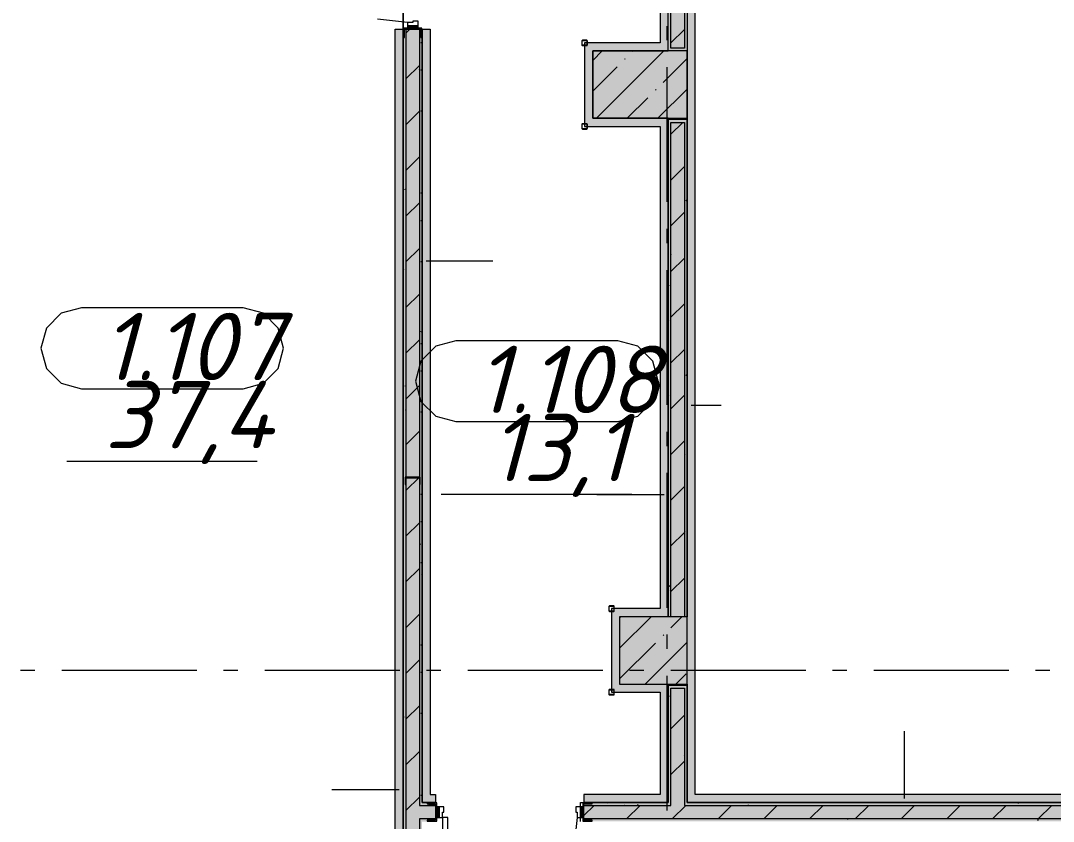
# Model space of a CAD drawing. Header units: millimetres. Extents: x -537608 to 253996, y -217170 to 186033.
# Drawn here: x -281470 to -273809, y -155919 to -149975 of the extents above; entities that cross this region are included whole.
import ezdxf

# ---------------------------------------------------------------- set-up
doc = ezdxf.new("R2010")
doc.units = ezdxf.units.MM
doc.layers.add('PDF _Геометрия', color=7, linetype='Continuous')
doc.layers.add('PDF _Текст', color=7, linetype='Continuous')
doc.layers.add('PDF _Сплошная заливка', color=7, linetype='Continuous', true_color=0xffffff)
doc.styles.add('PDF ISOCPEUR Italic', font='isocpeui.ttf')

msp = doc.modelspace()

# ---------------------------------------------------------------- hatches: boundary and pattern name
at = {"layer": 'PDF _Сплошная заливка', "transparency": 33554559}
h = msp.add_hatch(color=256, dxfattribs=at)
h.paths.add_polyline_path([(-276646.1684, -150199.9809), (-276646.1684, -148669.1483), (-276666.1694, -148669.1483), (-276666.1694, -150199.9809)], flags=0)
h.paths.add_polyline_path([(-276666.1694, -148569.1478), (-276646.1684, -148569.1478), (-276646.1684, -148199.1496), (-276666.1694, -148199.1496), (-276666.1694, -148275.1597)], flags=0)
h.paths.add_polyline_path([(-276646.1684, -148099.1492), (-276646.1684, -146709.6322), (-276526.1692, -146709.6322), (-276526.1692, -146689.6313), (-276666.1694, -146689.6313), (-276666.1694, -148099.1492)], flags=0)
h.paths.add_polyline_path([(-276666.1694, -145989.6325), (-276526.1692, -145989.6325), (-276526.1692, -145969.6315), (-276646.1684, -145969.6315), (-276646.1684, -143509.9776), (-276666.1694, -143509.9776), (-276666.1694, -145422.1975)], flags=0)
h = msp.add_hatch(color=256, dxfattribs=at)
h.paths.add_polyline_path([(-276646.1684, -150199.9809), (-276526.1692, -150199.9809), (-276526.1692, -146709.6322), (-276546.1701, -146709.6322), (-276546.1701, -150179.9799), (-276646.1684, -150179.9799)], flags=0)
h.paths.add_polyline_path([(-276546.1701, -145969.6315), (-276526.1692, -145969.6315), (-276526.1692, -143857.5269), (-276546.1701, -143857.5269), (-276546.1701, -145422.1975)], flags=0)
h.paths.add_polyline_path([(-276546.1701, -143757.5286), (-276526.1692, -143757.5286), (-276526.1692, -143509.9776), (-276646.1684, -143509.9776), (-276646.1684, -143529.9785), (-276546.1701, -143529.9785)], flags=0)
h = msp.add_hatch(color=256, dxfattribs=at)
h.paths.add_polyline_path([(-276579.9974, -150179.9799), (-276546.1701, -150179.9799), (-276546.1701, -146709.6322), (-276646.1684, -146709.6322), (-276646.1684, -150179.9799)], flags=0)
h.paths.add_polyline_path([(-276546.1701, -145969.6315), (-276546.1701, -143529.9785), (-276646.1684, -143529.9785), (-276646.1684, -145969.6315), (-276579.9974, -145969.6315)], flags=0)
at = {"layer": 'PDF _Сплошная заливка', "true_color": 0x72baa6, "transparency": 33554559}
h = msp.add_hatch(color=123, dxfattribs=at)
h.paths.add_polyline_path([(-276526.1692, -155779.6344), (-276466.1685, -155779.6344), (-276466.1685, -146689.6313), (-276526.1692, -146689.6313), (-276526.1692, -155407.5651)], flags=0)
h.paths.add_polyline_path([(-276526.1692, -145989.6325), (-276466.1685, -145989.6325), (-276466.1685, -143817.5272), (-276526.1692, -143817.5272), (-276526.1692, -145969.6315)], flags=0)
at = {"layer": 'PDF _Сплошная заливка', "transparency": 33554559}
h = msp.add_hatch(color=256, dxfattribs=at)
h.paths.add_polyline_path([(-278631.1863, -158369.6357), (-278611.1874, -158369.6357), (-278611.1874, -150039.1487), (-278621.1858, -150039.1487), (-278621.1858, -150101.1495), (-278629.1862, -150101.1495), (-278631.1863, -158260.5272)], flags=0)
h.paths.add_polyline_path([(-278631.1863, -148939.1482), (-278629.1862, -148935.9489), (-278624.9642, -148877.1495), (-278621.1858, -148877.1495), (-278621.1858, -148939.1482), (-278611.1874, -148939.1482), (-278611.1874, -148769.1487), (-278631.1863, -148769.1487), (-278631.1863, -148935.148)], flags=0)
h.paths.add_polyline_path([(-278611.1874, -148669.1483), (-278611.1874, -148219.1484), (-278631.1863, -148219.1484), (-278631.1863, -148669.1483)], flags=0)
h = msp.add_hatch(color=256, dxfattribs=at)
h.paths.add_polyline_path([(-278511.187, -158389.6351), (-278511.187, -150039.1487), (-278611.1874, -150039.1487), (-278611.1874, -158389.6351)], flags=0)
h.paths.add_polyline_path([(-278521.1853, -148939.1482), (-278511.187, -148939.1482), (-278511.187, -148199.1496), (-278611.1874, -148199.1496), (-278611.1874, -148939.1482), (-278601.187, -148939.1482)], flags=0)
h = msp.add_hatch(color=256, dxfattribs=at)
h.paths.add_polyline_path([(-278511.187, -158489.6355), (-278491.186, -158489.6355), (-278491.186, -155899.6358), (-278511.187, -155899.6358), (-278511.187, -158389.6351)], flags=0)
h.paths.add_polyline_path([(-278511.187, -155799.6354), (-278491.186, -155799.6354), (-278493.1861, -150101.1495), (-278501.1865, -150101.1495), (-278501.1865, -150039.1487), (-278511.187, -150039.1487), (-278511.187, -155764.1848)], flags=0)
h.paths.add_polyline_path([(-278493.1861, -148939.1482), (-278491.186, -148939.1482), (-278491.186, -148219.1484), (-278511.187, -148219.1484), (-278511.187, -148939.1482), (-278501.1865, -148939.1482), (-278501.1865, -148877.1495), (-278493.1861, -148877.1495)], flags=0)
at = {"layer": 'PDF _Сплошная заливка', "true_color": 0xfef929, "transparency": 33554559}
h = msp.add_hatch(color=2, dxfattribs=at)
h.paths.add_polyline_path([(-278491.186, -155779.6344), (-278431.1854, -155779.6344), (-278431.1854, -150039.1487), (-278491.186, -150039.1487), (-278491.186, -155764.1848)], flags=0)
h.paths.add_polyline_path([(-278491.186, -148939.1482), (-278431.1854, -148939.1482), (-278431.1854, -148219.1484), (-278491.186, -148219.1484), (-278491.186, -148275.1597)], flags=0)
h = msp.add_hatch(color=2, dxfattribs=at)
h.paths.add_polyline_path([(-278691.1869, -158369.6357), (-278631.1863, -158369.6357), (-278631.1863, -150039.1487), (-278691.1869, -150039.1487), (-278691.1869, -158309.6361)], flags=0)
h.paths.add_polyline_path([(-278691.1869, -148939.1482), (-278631.1863, -148939.1482), (-278631.1863, -148849.1482), (-278691.1869, -148849.1482)], flags=0)
for points in [[(-276726.1701, -150199.9809), (-276726.1701, -150139.9802), (-277286.1687, -150139.9802), (-277286.1687, -150199.9809), (-277226.1701, -150199.9809)], [(-276726.1701, -150759.9795), (-276666.1694, -150759.9795), (-276666.1694, -150699.9809), (-277226.1701, -150699.9809), (-277226.1701, -150759.9795)], [(-276726.1701, -154399.6335), (-276726.1701, -154339.6349), (-277086.1699, -154339.6349), (-277086.1699, -154399.6335), (-277026.1692, -154399.6335)]]:
    msp.add_hatch(color=2, dxfattribs=at).paths.add_polyline_path(points)
at = {"layer": 'PDF _Сплошная заливка', "transparency": 33554559}
for points in [[(-276526.1692, -154399.6335), (-276526.1692, -150709.9815), (-276646.1684, -150709.9815), (-276646.1684, -150729.9802), (-276546.1701, -150729.9802), (-276546.1701, -154399.6335)], [(-276546.1701, -154399.6335), (-276546.1701, -150729.9802), (-276646.1684, -150729.9802), (-276646.1684, -154399.6335), (-276579.9974, -154399.6335)], [(-276526.1692, -155779.6344), (-276526.1692, -154909.634), (-276646.1684, -154909.634), (-276646.1684, -154929.635), (-276546.1701, -154929.635), (-276546.1701, -155779.6344)], [(-276646.1684, -155799.6354), (-276546.1701, -155799.6354), (-276546.1701, -154929.635), (-276646.1684, -154929.635), (-276646.1684, -155779.6344)]]:
    msp.add_hatch(color=256, dxfattribs=at).paths.add_polyline_path(points)
at = {"layer": 'PDF _Сплошная заливка', "true_color": 0xfef929, "transparency": 33554559}
h = msp.add_hatch(color=2, dxfattribs=at)
h.paths.add_polyline_path([(-276726.1701, -155779.6344), (-276726.1701, -155719.6359), (-277291.1851, -155719.6359), (-277291.1851, -155779.6344)], flags=0)
h.paths.add_polyline_path([(-278431.1854, -155779.6344), (-278391.1856, -155779.6344), (-278391.1856, -155719.6359), (-278431.1854, -155719.6359), (-278431.1854, -155764.1848)], flags=0)
at = {"layer": 'PDF _Сплошная заливка', "true_color": 0x72baa6, "transparency": 33554559}
msp.add_hatch(color=123, dxfattribs=at).paths.add_polyline_path([(-273306.1691, -155779.6344), (-273306.1691, -155719.6359), (-276466.1685, -155719.6359), (-276466.1685, -155779.6344), (-274050.1894, -155779.6344)])
at = {"layer": 'PDF _Сплошная заливка', "transparency": 33554559}
h = msp.add_hatch(color=256, dxfattribs=at)
h.paths.add_polyline_path([(-268426.1657, -155899.6358), (-268426.1657, -155799.6354), (-270026.1663, -155799.6354), (-270026.1663, -155899.6358), (-268990.5735, -155899.6358)], flags=0)
h.paths.add_polyline_path([(-271126.1668, -155899.6358), (-271126.1668, -155799.6354), (-277291.1851, -155799.6354), (-277291.1851, -155899.6358), (-271520.3815, -155899.6358)], flags=0)
h.paths.add_polyline_path([(-278391.1856, -155899.6358), (-278391.1856, -155799.6354), (-278511.187, -155799.6354), (-278511.187, -155899.6358), (-278491.186, -155899.6358)], flags=0)
h = msp.add_hatch(color=256, dxfattribs=at)
h.paths.add_polyline_path([(-268426.1657, -155799.6354), (-268426.1657, -155779.6344), (-269964.1676, -155781.6345), (-269964.1676, -155789.6349), (-270026.1663, -155789.6349), (-270026.1663, -155799.6354), (-268990.5735, -155799.6354)], flags=0)
h.paths.add_polyline_path([(-272500.3096, -155799.6354), (-272500.3096, -155779.6344), (-273126.167, -155779.6344), (-273126.167, -155799.6354)], flags=0)
h.paths.add_polyline_path([(-272400.3091, -155799.6354), (-271946.167, -155799.6354), (-271946.167, -155779.6344), (-272400.3091, -155779.6344)], flags=0)
h.paths.add_polyline_path([(-271846.1665, -155799.6354), (-271126.1668, -155799.6354), (-271126.1668, -155789.6349), (-271188.1676, -155789.6349), (-271188.1676, -155781.6345), (-271846.1665, -155779.6344)], flags=0)
h.paths.add_polyline_path([(-274050.1894, -155799.6354), (-273226.1675, -155799.6354), (-273226.1675, -155779.6344), (-276546.1701, -155779.6344), (-276546.1701, -155799.6354), (-275736.7281, -155799.6354)], flags=0)
h.paths.add_polyline_path([(-276646.1684, -155799.6354), (-276646.1684, -155779.6344), (-277229.1864, -155781.6345), (-277229.1864, -155789.6349), (-277291.1851, -155789.6349), (-277291.1851, -155799.6354), (-277229.1864, -155799.6354)], flags=0)
h.paths.add_polyline_path([(-278391.1856, -155799.6354), (-278391.1856, -155789.6349), (-278453.1864, -155786.9674), (-278453.1864, -155781.6345), (-278491.186, -155781.6345), (-278491.186, -155799.6354), (-278401.1861, -155799.6354)], flags=0)
h = msp.add_hatch(color=256, dxfattribs=at)
h.paths.add_polyline_path([(-269186.1673, -155919.6346), (-269186.1673, -155899.6358), (-270026.1663, -155899.6358), (-270026.1663, -155909.6341), (-269964.1676, -155909.6341), (-269964.1676, -155917.6345), (-269206.1661, -155919.6346)], flags=0)
h.paths.add_polyline_path([(-268426.1657, -155919.6346), (-268426.1657, -155899.6358), (-269086.1669, -155899.6358), (-269086.1669, -155919.6346), (-268990.5735, -155919.6346)], flags=0)
h.paths.add_polyline_path([(-271126.1668, -155919.6346), (-271129.3683, -155917.6345), (-271188.1676, -155917.6345), (-271188.1676, -155909.6341), (-271126.1668, -155909.6341), (-271126.1668, -155899.6358), (-277291.1851, -155899.6358), (-277291.1851, -155909.6341), (-277229.1864, -155909.6341), (-277229.1864, -155917.6345), (-271520.3815, -155919.6346)], flags=0)
h.paths.add_polyline_path([(-278395.1858, -155919.6346), (-278453.1864, -155917.6345), (-278453.1864, -155909.6341), (-278391.1856, -155909.6341), (-278391.1856, -155899.6358), (-278491.186, -155899.6358), (-278491.186, -155919.6346), (-278431.1854, -155919.6346)], flags=0)

# ---------------------------------------------------------------- linework, layer by layer
at = {"layer": 'PDF _Геометрия', "lineweight": 9}
for p, q in [((-276466.1685, -155719.6359), (-276466.1685, -146689.6313)), ((-276546.1701, -146709.6322), (-276546.1701, -150179.9799)), ((-276526.1692, -146709.6322), (-276526.1692, -150199.9809)), ((-276526.1692, -146709.6322), (-276526.1692, -150199.9809)), ((-276666.1694, -150199.9809), (-276666.1694, -148689.1492)), ((-276646.1684, -150179.9799), (-276646.1684, -148669.1483)), ((-276726.1701, -148749.1499), (-276726.1701, -150139.9802)), ((-276666.1694, -150199.9809), (-276666.1694, -148749.1499)), ((-278601.187, -149989.1485), (-278823.7078, -149964.0773)), ((-278601.187, -149989.1485), (-278601.187, -150014.1486)), ((-278561.1872, -149989.1485), (-278601.187, -149989.1485)), ((-278521.1853, -149979.1481), (-278561.1872, -149979.1481)), ((-278561.1872, -149979.1481), (-278561.1872, -149989.1485)), ((-278521.1853, -150014.1486), (-278521.1853, -149979.1481)), ((-278691.1869, -150039.1487), (-278631.1863, -150039.1487)), ((-278691.1869, -158309.6361), (-278691.1869, -150039.1487)), ((-278631.1863, -150039.1487), (-278631.1863, -158369.6357)), ((-278631.1863, -158369.6357), (-278631.1863, -150039.1487)), ((-278601.187, -150031.1484), (-278629.1862, -150031.1484)), ((-278629.1862, -150031.1484), (-278629.1862, -150101.1495)), ((-278621.1858, -150039.1487), (-278601.187, -150039.1487)), ((-278621.1858, -150101.1495), (-278621.1858, -150039.1487)), ((-278611.1874, -150068.5925), (-278581.7437, -150039.1487)), ((-278611.1874, -150039.1487), (-278611.1874, -158369.6357)), ((-278601.187, -150014.1486), (-278521.1853, -150014.1486)), ((-278521.1853, -150014.1486), (-278601.187, -150014.1486)), ((-278601.187, -150014.1486), (-278601.187, -150039.1487)), ((-278601.187, -150039.1487), (-278601.187, -150031.1484)), ((-278601.187, -150039.1487), (-278521.1853, -150039.1487)), ((-278521.1853, -150039.1487), (-278521.1853, -150014.1486)), ((-278493.1861, -150031.1484), (-278521.1853, -150031.1484)), ((-278521.1853, -150031.1484), (-278521.1853, -150039.1487)), ((-278521.1853, -150039.1487), (-278501.1865, -150039.1487)), ((-278511.187, -150039.1487), (-278511.187, -155799.6354)), ((-278501.1865, -150039.1487), (-278501.1865, -150101.1495)), ((-278493.1861, -150101.1495), (-278493.1861, -150031.1484)), ((-278491.186, -155779.6344), (-278491.186, -150039.1487)), ((-278491.186, -150039.1487), (-278431.1854, -150039.1487)), ((-278491.186, -150039.1487), (-278491.186, -155779.6344)), ((-278431.1854, -150039.1487), (-278431.1854, -155719.6359)), ((-276646.1684, -150140.0426), (-276546.1701, -150040.0422)), ((-278629.1862, -150101.1495), (-278621.1858, -150101.1495)), ((-278501.1865, -150101.1495), (-278493.1861, -150101.1495)), ((-277304.9984, -150121.1526), (-277306.1696, -150123.9795)), ((-277306.1696, -150123.9795), (-277306.1696, -150155.981)), ((-277302.1694, -150119.9793), (-277304.9984, -150121.1526)), ((-277304.1695, -150123.9795), (-277303.5839, -150122.5649)), ((-277304.1695, -150155.981), (-277304.1695, -150123.9795)), ((-277303.5839, -150122.5649), (-277302.1694, -150121.9794)), ((-277270.1701, -150119.9793), (-277302.1694, -150119.9793)), ((-277302.1694, -150121.9794), (-277270.1701, -150121.9794)), ((-276726.1701, -150139.9802), (-277286.1687, -150139.9802)), ((-277286.1687, -150139.9802), (-277286.1687, -150199.9809)), ((-277267.341, -150121.1526), (-277270.1701, -150119.9793)), ((-277270.1701, -150121.9794), (-277268.7556, -150122.5649)), ((-277268.7556, -150122.5649), (-277268.17, -150123.9795)), ((-277268.17, -150123.9795), (-277268.17, -150155.981)), ((-277266.1699, -150123.9795), (-277267.341, -150121.1526)), ((-277266.1699, -150155.981), (-277266.1699, -150123.9795)), ((-277306.1696, -150155.981), (-277304.9984, -150158.8078)), ((-277304.9984, -150158.8078), (-277302.1694, -150159.9811)), ((-277303.5839, -150157.3933), (-277304.1695, -150155.981)), ((-277302.1694, -150157.9811), (-277303.5839, -150157.3933)), ((-277270.1701, -150157.9811), (-277302.1694, -150157.9811)), ((-277302.1694, -150159.9811), (-277270.1701, -150159.9811)), ((-277286.1687, -150199.9809), (-277286.1687, -150759.9795)), ((-277268.7556, -150157.3933), (-277270.1701, -150157.9811)), ((-277270.1701, -150159.9811), (-277267.341, -150158.8078)), ((-277268.17, -150155.981), (-277268.7556, -150157.3933)), ((-277267.341, -150158.8078), (-277266.1699, -150155.981)), ((-277226.1701, -150271.0866), (-277155.0623, -150199.9809)), ((-276526.1692, -150199.9809), (-277226.1701, -150199.9809)), ((-277226.1701, -150199.9809), (-277226.1701, -150699.9809)), ((-277226.1701, -150699.9809), (-277226.1701, -150199.9809)), ((-277226.1701, -150199.9809), (-276726.1701, -150199.9809)), ((-277198.8664, -150699.9809), (-276698.8663, -150199.9809)), ((-276931.8009, -150204.8164), (-276926.9632, -150199.9809)), ((-276726.1701, -150199.9809), (-276666.1694, -150199.9809)), ((-276646.1684, -150199.9809), (-276666.1694, -150199.9809)), ((-276546.1701, -150179.9799), (-276646.1684, -150179.9799)), ((-276546.1701, -150199.9809), (-276646.1684, -150199.9809)), ((-276526.1692, -150199.9809), (-276546.1701, -150199.9809)), ((-276526.1692, -150699.9809), (-276526.1692, -150199.9809)), ((-276526.1692, -150199.9809), (-276526.1692, -150709.9815)), ((-276988.8262, -150261.8417), (-276984.0833, -150257.1009)), ((-276703.704, -150432.9155), (-276526.1692, -150255.3829)), ((-278611.1874, -150408.0037), (-278511.187, -150308.0033)), ((-277226.1701, -150499.1856), (-277045.8494, -150318.8671)), ((-276760.7272, -150489.9409), (-276755.9863, -150485.1979)), ((-276742.6703, -150699.9809), (-276526.1692, -150483.4799)), ((-276970.7673, -150699.9809), (-276817.7525, -150546.964)), ((-278611.1874, -150747.4149), (-278511.187, -150647.4144)), ((-277304.9984, -150741.1519), (-277306.1696, -150743.9809)), ((-277306.1696, -150743.9809), (-277306.1696, -150775.9803)), ((-277302.1694, -150739.9807), (-277304.9984, -150741.1519)), ((-277304.1695, -150743.9809), (-277303.5839, -150742.5664)), ((-277304.1695, -150775.9803), (-277304.1695, -150743.9809)), ((-277303.5839, -150742.5664), (-277302.1694, -150741.9808)), ((-277270.1701, -150739.9807), (-277302.1694, -150739.9807)), ((-277302.1694, -150741.9808), (-277270.1701, -150741.9808)), ((-277267.341, -150741.1519), (-277270.1701, -150739.9807)), ((-277270.1701, -150741.9808), (-277268.7556, -150742.5664)), ((-277268.7556, -150742.5664), (-277268.17, -150743.9809)), ((-277268.17, -150743.9809), (-277268.17, -150775.9803)), ((-277266.1699, -150743.9809), (-277267.341, -150741.1519)), ((-277266.1699, -150775.9803), (-277266.1699, -150743.9809)), ((-277226.1701, -150699.9809), (-276526.1692, -150699.9809)), ((-276666.1694, -150699.9809), (-277226.1701, -150699.9809)), ((-276666.1694, -150759.9795), (-276666.1694, -150699.9809)), ((-276646.1684, -150709.9815), (-276666.1694, -150709.9815)), ((-276666.1694, -150709.9815), (-276666.1694, -150759.9795)), ((-276546.1701, -150709.9815), (-276646.1684, -150709.9815)), ((-276646.1684, -150818.865), (-276557.2837, -150729.9802)), ((-276646.1684, -154399.6335), (-276646.1684, -150729.9802)), ((-276646.1684, -150729.9802), (-276546.1701, -150729.9802)), ((-276526.1692, -150709.9815), (-276546.1701, -150709.9815)), ((-276546.1701, -150729.9802), (-276546.1701, -154399.6335)), ((-276526.1692, -150709.9815), (-276526.1692, -154399.6335)), ((-276526.1692, -154399.6335), (-276526.1692, -150709.9815)), ((-277306.1696, -150775.9803), (-277304.9984, -150778.8093)), ((-277304.9984, -150778.8093), (-277302.1694, -150779.9805)), ((-277303.5839, -150777.3948), (-277304.1695, -150775.9803)), ((-277302.1694, -150777.9804), (-277303.5839, -150777.3948)), ((-277270.1701, -150777.9804), (-277302.1694, -150777.9804)), ((-277302.1694, -150779.9805), (-277270.1701, -150779.9805)), ((-277286.1687, -150759.9795), (-277226.1701, -150759.9795)), ((-277268.7556, -150777.3948), (-277270.1701, -150777.9804)), ((-277270.1701, -150779.9805), (-277267.341, -150778.8093)), ((-277268.17, -150775.9803), (-277268.7556, -150777.3948)), ((-277267.341, -150778.8093), (-277266.1699, -150775.9803)), ((-277226.1701, -150759.9795), (-276726.1701, -150759.9795)), ((-276726.1701, -150759.9795), (-276726.1701, -154339.6349)), ((-276666.1694, -150759.9795), (-276666.1694, -154399.6335)), ((-276666.1694, -154399.6335), (-276666.1694, -150759.9795)), ((-278611.1874, -151086.826), (-278511.187, -150986.8256)), ((-276646.1684, -151158.2761), (-276546.1701, -151058.2757)), ((-278611.1874, -151426.2372), (-278511.187, -151326.2368)), ((-276646.1684, -151497.6873), (-276546.1701, -151397.689)), ((-278611.1874, -151765.6484), (-278511.187, -151665.6479)), ((-276646.1684, -151837.0985), (-276546.1701, -151737.1002)), ((-278461.1868, -151757.1528), (-277967.3356, -151757.1528)), ((-278611.1874, -152105.0595), (-278511.187, -152005.0591)), ((-276646.1684, -152176.5118), (-276546.1701, -152076.5113)), ((-278611.1874, -152444.4707), (-278511.187, -152344.4724)), ((-276646.1684, -152515.9229), (-276546.1701, -152415.9225)), ((-278611.1874, -152783.8819), (-278511.187, -152683.8836)), ((-276646.1684, -152855.3341), (-276546.1701, -152755.3337)), ((-276496.1699, -152829.7075), (-276272.5167, -152829.7075)), ((-278611.1874, -153123.2952), (-278511.187, -153023.2947)), ((-276646.1684, -153194.7453), (-276546.1701, -153094.7448)), ((-278611.1874, -153462.7064), (-278511.187, -153362.7059)), ((-276646.1684, -153534.1564), (-276546.1701, -153434.156)), ((-276696.1687, -153495.6358), (-277196.1687, -153495.6358)), ((-278611.1874, -153802.1175), (-278511.187, -153702.1171)), ((-276646.1684, -153873.5676), (-276546.1701, -153773.5672)), ((-278611.1874, -154141.5287), (-278511.187, -154041.5282)), ((-276646.1684, -154212.9788), (-276546.1701, -154112.9783)), ((-277104.9975, -154320.8052), (-277106.1687, -154323.6342)), ((-277106.1687, -154323.6342), (-277106.1687, -154355.6336)), ((-277106.1687, -154355.6336), (-277104.9975, -154358.4626)), ((-277102.1685, -154319.634), (-277104.9975, -154320.8052)), ((-277104.9975, -154358.4626), (-277102.1685, -154359.6337)), ((-277104.1686, -154323.6342), (-277103.583, -154322.2197)), ((-277104.1686, -154355.6336), (-277104.1686, -154323.6342)), ((-277103.583, -154357.0481), (-277104.1686, -154355.6336)), ((-277103.583, -154322.2197), (-277102.1685, -154321.6341)), ((-277102.1685, -154357.6336), (-277103.583, -154357.0481)), ((-277070.1692, -154319.634), (-277102.1685, -154319.634)), ((-277102.1685, -154321.6341), (-277070.1692, -154321.6341)), ((-277070.1692, -154357.6336), (-277102.1685, -154357.6336)), ((-277102.1685, -154359.6337), (-277070.1692, -154359.6337)), ((-276726.1701, -154339.6349), (-277086.1699, -154339.6349)), ((-277086.1699, -154339.6349), (-277086.1699, -154399.6335)), ((-277067.3402, -154320.8052), (-277070.1692, -154319.634)), ((-277070.1692, -154321.6341), (-277068.7547, -154322.2197)), ((-277068.7547, -154357.0481), (-277070.1692, -154357.6336)), ((-277070.1692, -154359.6337), (-277067.3402, -154358.4626)), ((-277068.7547, -154322.2197), (-277068.1691, -154323.6342)), ((-277068.1691, -154355.6336), (-277068.7547, -154357.0481)), ((-277068.1691, -154323.6342), (-277068.1691, -154355.6336)), ((-277066.169, -154323.6342), (-277067.3402, -154320.8052)), ((-277067.3402, -154358.4626), (-277066.169, -154355.6336)), ((-277066.169, -154355.6336), (-277066.169, -154323.6342)), ((-278611.1874, -154480.9399), (-278511.187, -154380.9394)), ((-277086.1699, -154399.6335), (-277086.1699, -154959.6342)), ((-277026.1692, -154633.059), (-276792.7459, -154399.6335)), ((-277026.1692, -154404.9599), (-277020.8428, -154399.6335)), ((-277026.1692, -154399.6335), (-277026.1692, -154899.6335)), ((-276526.1692, -154399.6335), (-277026.1692, -154399.6335)), ((-276646.6787, -154481.6654), (-276564.6468, -154399.6335)), ((-276526.1692, -154899.6335), (-276526.1692, -154399.6335)), ((-276836.5477, -154899.6335), (-276526.1692, -154589.255)), ((-276703.704, -154538.6907), (-276698.961, -154533.9477)), ((-277026.1692, -154861.1559), (-276760.7272, -154595.7139)), ((-278611.1874, -154820.351), (-278511.187, -154720.3506)), ((-276608.4508, -154899.6335), (-276532.6281, -154823.813)), ((-277104.9975, -154940.8066), (-277106.1687, -154943.6335)), ((-277106.1687, -154943.6335), (-277106.1687, -154975.635)), ((-277102.1685, -154939.6355), (-277104.9975, -154940.8066)), ((-277104.1686, -154943.6335), (-277103.583, -154942.2211)), ((-277104.1686, -154975.635), (-277104.1686, -154943.6335)), ((-277103.583, -154942.2211), (-277102.1685, -154941.6356)), ((-277070.1692, -154939.6355), (-277102.1685, -154939.6355)), ((-277102.1685, -154941.6356), (-277070.1692, -154941.6356)), ((-277086.1699, -154959.6342), (-277026.1692, -154959.6342)), ((-277067.3402, -154940.8066), (-277070.1692, -154939.6355)), ((-277070.1692, -154941.6356), (-277068.7547, -154942.2211)), ((-277068.7547, -154942.2211), (-277068.1691, -154943.6335)), ((-277068.1691, -154943.6335), (-277068.1691, -154975.635)), ((-277066.169, -154943.6335), (-277067.3402, -154940.8066)), ((-277066.169, -154975.635), (-277066.169, -154943.6335)), ((-277026.1692, -154899.6335), (-276526.1692, -154899.6335)), ((-277026.1692, -154959.6342), (-276726.1701, -154959.6342)), ((-276726.1701, -154959.6342), (-276726.1701, -155719.6359)), ((-276666.1694, -154959.6342), (-276666.1694, -154899.6335)), ((-276646.1684, -154909.634), (-276666.1694, -154909.634)), ((-276666.1694, -154909.634), (-276666.1694, -154959.6342)), ((-276666.1694, -154959.6342), (-276666.1694, -155779.6344)), ((-276666.1694, -155779.6344), (-276666.1694, -154959.6342)), ((-276546.1701, -154909.634), (-276646.1684, -154909.634)), ((-276646.1684, -155779.6344), (-276646.1684, -154929.635)), ((-276646.1684, -154929.635), (-276546.1701, -154929.635)), ((-276526.1692, -154909.634), (-276546.1701, -154909.634)), ((-276546.1701, -154929.635), (-276546.1701, -155779.6344)), ((-276526.1692, -154899.6335), (-276526.1692, -155779.6344)), ((-276526.1692, -155779.6344), (-276526.1692, -154909.634)), ((-277106.1687, -154975.635), (-277104.9975, -154978.464)), ((-277104.9975, -154978.464), (-277102.1685, -154979.6352)), ((-277103.583, -154977.0495), (-277104.1686, -154975.635)), ((-277102.1685, -154977.6351), (-277103.583, -154977.0495)), ((-277070.1692, -154977.6351), (-277102.1685, -154977.6351)), ((-277102.1685, -154979.6352), (-277070.1692, -154979.6352)), ((-277068.7547, -154977.0495), (-277070.1692, -154977.6351)), ((-277070.1692, -154979.6352), (-277067.3402, -154978.464)), ((-277068.1691, -154975.635), (-277068.7547, -154977.0495)), ((-277067.3402, -154978.464), (-277066.169, -154975.635)), ((-278611.1874, -155159.7622), (-278511.187, -155059.7617)), ((-276646.1684, -155231.2144), (-276546.1701, -155131.214)), ((-274914.3553, -155749.6352), (-274914.3553, -155249.6351)), ((-278611.1874, -155499.1733), (-278511.187, -155399.175)), ((-276646.1684, -155570.6256), (-276546.1701, -155470.6252)), ((-278661.1855, -155683.5675), (-279161.1856, -155683.5675)), ((-278611.1874, -155838.5845), (-278511.187, -155738.5862)), ((-278431.1854, -155719.6359), (-278391.1856, -155719.6359)), ((-278391.1856, -155719.6359), (-278391.1856, -155779.6344)), ((-276726.1701, -155719.6359), (-277291.1851, -155719.6359)), ((-277291.1851, -155719.6359), (-277291.1851, -155779.6344)), ((-273306.1691, -155719.6359), (-276466.1685, -155719.6359)), ((-278511.187, -155799.6354), (-278491.186, -155799.6354)), ((-278431.1854, -155779.6344), (-278491.186, -155779.6344)), ((-278491.186, -155779.6344), (-278431.1854, -155779.6344)), ((-278491.186, -155799.6354), (-278391.1856, -155799.6354)), ((-278383.1874, -155781.6345), (-278453.1864, -155781.6345)), ((-278453.1864, -155781.6345), (-278453.1864, -155789.6349)), ((-278453.1864, -155789.6349), (-278391.1856, -155789.6349)), ((-278391.1856, -155779.6344), (-278431.1854, -155779.6344)), ((-278431.1854, -155779.6344), (-278391.1856, -155779.6344)), ((-278391.1856, -155789.6349), (-278391.1856, -155809.6359)), ((-278391.1856, -155809.6359), (-278383.1874, -155809.6359)), ((-278366.1855, -155809.6359), (-278391.1856, -155809.6359)), ((-278391.1856, -155809.6359), (-278391.1856, -155889.6353)), ((-278383.1874, -155809.6359), (-278383.1874, -155781.6345)), ((-278331.1871, -155809.6359), (-278366.1855, -155809.6359)), ((-278366.1855, -155809.6359), (-278366.1855, -155889.6353)), ((-278366.1855, -155889.6353), (-278366.1855, -155809.6359)), ((-278331.1871, -155849.6356), (-278331.1871, -155809.6359)), ((-277316.1852, -155809.6359), (-277351.1857, -155809.6359)), ((-277351.1857, -155809.6359), (-277351.1857, -155849.6356)), ((-277316.1852, -155889.6353), (-277316.1852, -155809.6359)), ((-277316.1852, -155809.6359), (-277316.1852, -155889.6353)), ((-277291.1851, -155809.6359), (-277316.1852, -155809.6359)), ((-277229.1864, -155781.6345), (-277299.1854, -155781.6345)), ((-277299.1854, -155781.6345), (-277299.1854, -155809.6359)), ((-277299.1854, -155809.6359), (-277291.1851, -155809.6359)), ((-276726.1701, -155779.6344), (-277291.1851, -155779.6344)), ((-277291.1851, -155779.6344), (-276726.1701, -155779.6344)), ((-277291.1851, -155789.6349), (-277229.1864, -155789.6349)), ((-277291.1851, -155809.6359), (-277291.1851, -155789.6349)), ((-277291.1851, -155876.2311), (-277214.5894, -155799.6354)), ((-277291.1851, -155799.6354), (-276646.1684, -155799.6354)), ((-277291.1851, -155889.6353), (-277291.1851, -155809.6359)), ((-277229.1864, -155789.6349), (-277229.1864, -155781.6345)), ((-276975.1787, -155899.6358), (-276875.1804, -155799.6354)), ((-276666.1694, -155779.6344), (-276726.1701, -155779.6344)), ((-276726.1701, -155779.6344), (-276666.1694, -155779.6344)), ((-276646.1684, -155799.6354), (-276646.1684, -155779.6344)), ((-276635.7675, -155899.6358), (-276535.767, -155799.6354)), ((-276546.1701, -155779.6344), (-276546.1701, -155799.6354)), ((-276546.1701, -155799.6354), (-273226.1675, -155799.6354)), ((-273246.1685, -155779.6344), (-276526.1692, -155779.6344)), ((-276526.1692, -155779.6344), (-276466.1685, -155779.6344)), ((-276466.1685, -155779.6344), (-273306.1691, -155779.6344)), ((-276296.3563, -155899.6358), (-276196.3559, -155799.6354)), ((-275956.9452, -155899.6358), (-275856.9447, -155799.6354)), ((-275617.534, -155899.6358), (-275517.5335, -155799.6354)), ((-275278.1228, -155899.6358), (-275178.1224, -155799.6354)), ((-274938.7117, -155899.6358), (-274838.7112, -155799.6354)), ((-274599.3005, -155899.6358), (-274499.3, -155799.6354)), ((-274259.8893, -155899.6358), (-274159.8889, -155799.6354)), ((-273920.476, -155899.6358), (-273820.4777, -155799.6354)), ((-278383.1874, -155889.6353), (-278391.1856, -155889.6353)), ((-278391.1856, -155889.6353), (-278391.1856, -155909.6341)), ((-278391.1856, -155889.6353), (-278366.1855, -155889.6353)), ((-278383.1874, -155917.6345), (-278383.1874, -155889.6353)), ((-278366.1855, -155889.6353), (-278341.1854, -155889.6353)), ((-278341.1854, -155889.6353), (-278341.1854, -155849.6356)), ((-278341.1854, -155849.6356), (-278331.1871, -155849.6356)), ((-278301.1856, -155889.6353), (-278341.1854, -155889.6353)), ((-278341.1854, -155889.6353), (-278341.1854, -156889.6355)), ((-278301.1856, -156889.6355), (-278301.1856, -155889.6353)), ((-277341.1853, -155889.6353), (-277366.2586, -156112.1561)), ((-277351.1857, -155849.6356), (-277341.1853, -155849.6356)), ((-277341.1853, -155849.6356), (-277341.1853, -155889.6353)), ((-277341.1853, -155889.6353), (-277316.1852, -155889.6353)), ((-277316.1852, -155889.6353), (-277291.1851, -155889.6353)), ((-277291.1851, -155889.6353), (-277299.1854, -155889.6353)), ((-277299.1854, -155889.6353), (-277299.1854, -155917.6345)), ((-277291.1851, -155909.6341), (-277291.1851, -155889.6353)), ((-278491.186, -155899.6358), (-278511.187, -155899.6358)), ((-278511.187, -155899.6358), (-278511.187, -158369.6357)), ((-278391.1856, -155899.6358), (-278491.186, -155899.6358)), ((-278391.1856, -155909.6341), (-278453.1864, -155909.6341)), ((-278453.1864, -155909.6341), (-278453.1864, -155917.6345)), ((-278453.1864, -155917.6345), (-278383.1874, -155917.6345)), ((-277299.1854, -155917.6345), (-277229.1864, -155917.6345)), ((-271126.1668, -155899.6358), (-277291.1851, -155899.6358)), ((-277229.1864, -155909.6341), (-277291.1851, -155909.6341)), ((-277229.1864, -155917.6345), (-277229.1864, -155909.6341))]:
    msp.add_line(p, q, dxfattribs=at)
at = {"layer": 'PDF _Геометрия', "color": 9, "lineweight": 9, "true_color": 0xc0c0c0}
for p, q in [((-278631.1863, -150039.1487), (-278631.1863, -149029.1481)), ((-278631.1863, -149029.1481), (-278631.1863, -150039.1487)), ((-277316.1852, -155809.6359), (-277316.1852, -155779.6344)), ((-277316.1852, -155779.6344), (-277291.1851, -155779.6344)), ((-277316.1852, -155919.6346), (-277316.1852, -155889.6353))]:
    msp.add_line(p, q, dxfattribs=at)
at = {"layer": 'PDF _Геометрия', "color": 253, "lineweight": 9, "true_color": 0xaaaaaa}
for p, q in [((-276676.1699, -150015.055), (-276676.1699, -150120.89)), ((-278511.187, -150339.15), (-278511.187, -150338.149)), ((-276676.1699, -150320.8887), (-276676.1699, -151320.8888)), ((-276676.1699, -151520.8897), (-276676.1699, -151626.7225)), ((-276676.1699, -151826.7234), (-276676.1699, -152826.7235)), ((-281018.9939, -152106.9756), (-281168.9946, -152147.1692)), ((-279818.9929, -152106.9756), (-281018.9939, -152106.9756)), ((-279668.9922, -152147.1692), (-279818.9929, -152106.9756)), ((-281168.9946, -152147.1692), (-281278.8017, -152256.9763)), ((-279559.1851, -152256.9763), (-279668.9922, -152147.1692)), ((-281278.8017, -152256.9763), (-281318.9931, -152406.9769)), ((-279518.9937, -152406.9769), (-279559.1851, -152256.9763)), ((-278240.3066, -152351.3963), (-278390.3051, -152391.5877)), ((-277040.3055, -152351.3963), (-278240.3066, -152351.3963)), ((-276890.3049, -152391.5877), (-277040.3055, -152351.3963)), ((-281318.9931, -152406.9769), (-281278.8017, -152556.9755)), ((-279559.1851, -152556.9755), (-279518.9937, -152406.9769)), ((-278390.3051, -152391.5877), (-278500.1144, -152501.3948)), ((-276780.4978, -152501.3948), (-276890.3049, -152391.5877)), ((-278500.1144, -152501.3948), (-278540.3057, -152651.3954)), ((-276740.3063, -152651.3954), (-276780.4978, -152501.3948)), ((-281278.8017, -152556.9755), (-281168.9946, -152666.7848)), ((-279668.9922, -152666.7848), (-279559.1851, -152556.9755)), ((-281168.9946, -152666.7848), (-281018.9939, -152706.9761)), ((-279818.9929, -152706.9761), (-279668.9922, -152666.7848)), ((-278540.3057, -152651.3954), (-278500.1144, -152801.3961)), ((-276780.4978, -152801.3961), (-276740.3063, -152651.3954)), ((-281018.9939, -152706.9761), (-279818.9929, -152706.9761)), ((-278500.1144, -152801.3961), (-278390.3051, -152911.2033)), ((-276890.3049, -152911.2033), (-276780.4978, -152801.3961)), ((-278390.3051, -152911.2033), (-278240.3066, -152951.3968)), ((-278240.3066, -152951.3968), (-277040.3055, -152951.3968)), ((-277040.3055, -152951.3968), (-276890.3049, -152911.2033)), ((-276676.1699, -153026.7244), (-276676.1699, -153132.5572)), ((-281128.0325, -153245.0125), (-279715.1193, -153245.0125)), ((-276676.1699, -153332.558), (-276676.1699, -154332.5582)), ((-278349.3451, -153489.4309), (-276936.432, -153489.4309)), ((-276676.1699, -154532.5569), (-276676.1699, -154638.3919)), ((-281363.7681, -154799.6352), (-281469.6009, -154799.6352)), ((-280163.7671, -154799.6352), (-281163.7672, -154799.6352)), ((-279857.9334, -154799.6352), (-279963.7662, -154799.6352)), ((-278657.9324, -154799.6352), (-279657.9325, -154799.6352)), ((-278352.0987, -154799.6352), (-278457.9337, -154799.6352)), ((-277152.0999, -154799.6352), (-278152.1, -154799.6352)), ((-276846.2662, -154799.6352), (-276952.099, -154799.6352)), ((-275646.2652, -154799.6352), (-276646.2653, -154799.6352)), ((-275340.4315, -154799.6352), (-275446.2665, -154799.6352)), ((-274140.4326, -154799.6352), (-275140.4328, -154799.6352)), ((-273834.599, -154799.6352), (-273940.4317, -154799.6352)), ((-276676.1699, -154838.3906), (-276676.1699, -155838.3907)), ((-276991.1859, -155799.6354), (-276993.186, -155799.6354))]:
    msp.add_line(p, q, dxfattribs=at)
at = {"layer": 'PDF _Геометрия', "color": 8, "lineweight": 9, "true_color": 0x787878}
for p, q in [((-278501.77, -150136.6754), (-278495.0635, -150136.6754)), ((-278501.77, -150339.8756), (-278495.0635, -150339.8756)), ((-278501.77, -150644.6759), (-278495.0635, -150644.6759)), ((-278616.3545, -151231.9374), (-278619.7089, -151226.1308)), ((-278501.77, -151254.2742), (-278495.0635, -151254.2742)), ((-276530.9358, -151308.5503), (-276534.288, -151314.3568)), ((-278501.77, -151457.4744), (-278495.0635, -151457.4744)), ((-276544.549, -151535.3252), (-276546.1701, -151538.1349)), ((-276646.1684, -151711.3401), (-276649.5012, -151717.11)), ((-278626.3206, -151824.2798), (-278629.6727, -151818.4711)), ((-278501.77, -151762.2747), (-278495.0635, -151762.2747)), ((-276659.76, -151938.0785), (-276663.1122, -151943.885)), ((-276646.1684, -152205.9986), (-276649.4495, -152200.3191)), ((-278501.1951, -152282.7365), (-278504.5473, -152288.5451)), ((-278501.77, -152371.8752), (-278495.0635, -152371.8752)), ((-278501.77, -152575.0754), (-278495.0635, -152575.0754)), ((-276530.8842, -152608.8789), (-276534.2385, -152603.0703)), ((-278616.4062, -152685.4897), (-278619.7583, -152691.2962)), ((-276663.4072, -152757.196), (-276666.1694, -152761.9798)), ((-278611.1874, -152866.4907), (-278612.4125, -152864.3657)), ((-278501.77, -152879.8756), (-278495.0635, -152879.8756)), ((-278630.0172, -152912.2669), (-278631.1863, -152914.2906)), ((-276540.8502, -153201.2192), (-276544.2023, -153195.4127)), ((-278501.77, -153489.4762), (-278495.0635, -153489.4762)), ((-278501.77, -153692.6763), (-278495.0635, -153692.6763)), ((-276541.8771, -153765.9026), (-276545.2315, -153771.7092)), ((-278503.8131, -153865.268), (-278507.1653, -153859.4593)), ((-278628.9902, -154054.855), (-278631.1863, -154051.0508)), ((-278501.77, -153997.4766), (-278495.0635, -153997.4766)), ((-278491.186, -154090.3378), (-278493.5543, -154086.2364)), ((-276662.378, -154209.9259), (-276665.7302, -154204.1172)), ((-276657.0904, -154168.6559), (-276660.4425, -154174.4624)), ((-276526.1692, -154242.6465), (-276526.9421, -154241.3073)), ((-278501.77, -154607.0771), (-278495.0635, -154607.0771)), ((-278501.77, -154810.2773), (-278495.0635, -154810.2773)), ((-276660.7375, -154987.7733), (-276664.0896, -154993.5799)), ((-278501.77, -155115.0776), (-278495.0635, -155115.0776)), ((-278627.3475, -155142.8421), (-278630.7018, -155148.6508)), ((-276543.5198, -155431.7966), (-276546.1701, -155427.2065)), ((-278501.77, -155724.6759), (-278495.0635, -155724.6759)), ((-277117.9368, -155779.6667), (-277121.2889, -155785.4732)), ((-276891.1596, -155793.2777), (-276894.5139, -155799.0864)), ((-276072.0421, -155796.9248), (-276073.6074, -155799.6354)), ((-274068.2441, -155780.6441), (-274071.5962, -155786.4507)), ((-278611.1874, -155914.4912), (-278611.4351, -155914.0606)), ((-276717.9307, -155899.6358), (-276718.5378, -155900.6865)), ((-275331.613, -155905.2787), (-275334.8705, -155899.6358)), ((-273920.1553, -155911.5955), (-273923.5074, -155905.7868))]:
    msp.add_line(p, q, dxfattribs=at)
at = {"layer": 'PDF _Геометрия', "color": 253, "lineweight": 20, "true_color": 0xaaaaaa}
for p, q in [((-278506.1857, -153362.9298), (-278616.1866, -153362.9298)), ((-278616.1866, -153362.9298), (-278616.1866, -153417.9292)), ((-278506.1857, -153417.9292), (-278506.1857, -153362.9298)), ((-278616.1866, -153417.9292), (-278611.1874, -153417.9292)), ((-278611.1874, -153367.929), (-278511.187, -153367.929)), ((-278611.1874, -153417.9292), (-278611.1874, -153367.929)), ((-278511.187, -153367.929), (-278511.187, -153417.9292)), ((-278511.187, -153417.9292), (-278506.1857, -153417.9292)), ((-278391.1856, -155794.634), (-278441.1858, -155794.634)), ((-278441.1858, -155794.634), (-278441.1858, -155799.6354)), ((-278441.1858, -155799.6354), (-278391.1856, -155799.6354)), ((-278391.1856, -155899.6358), (-278441.1858, -155899.6358)), ((-278441.1858, -155899.6358), (-278441.1858, -155904.635)), ((-278441.1858, -155904.635), (-278391.1856, -155904.635))]:
    msp.add_line(p, q, dxfattribs=at)
at = {"layer": 'PDF _Сплошная заливка', "color": 2, "lineweight": 35, "true_color": 0xfef929, "transparency": 33554559}
for points in [[(-276666.1694, -150199.9809), (-276666.1694, -148749.1499), (-276726.1701, -150199.9809), (-276726.1701, -148749.1499)], [(-277226.1701, -150759.9795), (-277226.1701, -150199.9809), (-277286.1687, -150759.9795), (-277286.1687, -150199.9809)], [(-276666.1694, -154399.6335), (-276666.1694, -150759.9795), (-276726.1701, -154399.6335), (-276726.1701, -150759.9795)], [(-277026.1692, -154959.6342), (-277026.1692, -154399.6335), (-277086.1699, -154959.6342), (-277086.1699, -154399.6335)], [(-277026.1692, -154959.6342), (-276666.1694, -154959.6342), (-277026.1692, -154899.6335), (-276666.1694, -154899.6335)], [(-276666.1694, -155779.6344), (-276666.1694, -154959.6342), (-276726.1701, -155779.6344), (-276726.1701, -154959.6342)]]:
    msp.add_solid(points, dxfattribs=at)
at = {"layer": 'PDF _Сплошная заливка', "color": 7, "lineweight": 35, "true_color": 0xf4f4f4, "transparency": 33554559}
for points in [[(-278521.1853, -150039.1487), (-278521.1853, -150014.1486), (-278601.187, -150039.1487), (-278601.187, -150014.1486)], [(-278391.1856, -155889.6353), (-278366.1855, -155889.6353), (-278391.1856, -155809.6359), (-278366.1855, -155809.6359)], [(-277316.1852, -155889.6353), (-277291.1851, -155889.6353), (-277316.1852, -155809.6359), (-277291.1851, -155809.6359)]]:
    msp.add_solid(points, dxfattribs=at)
at = {"layer": 'PDF _Сплошная заливка', "lineweight": 35, "transparency": 33554559}
for points in [[(-277226.1701, -150699.9809), (-276526.1692, -150699.9809), (-277226.1701, -150199.9809), (-276526.1692, -150199.9809)], [(-276646.1684, -154399.6335), (-276646.1684, -150709.9815), (-276666.1694, -154399.6335), (-276666.1694, -150709.9815)], [(-277026.1692, -154899.6335), (-276526.1692, -154899.6335), (-277026.1692, -154399.6335), (-276526.1692, -154399.6335)], [(-276646.1684, -155779.6344), (-276646.1684, -154909.634), (-276666.1694, -155779.6344), (-276666.1694, -154909.634)]]:
    msp.add_solid(points, dxfattribs=at)

# ---------------------------------------------------------------- texts
at = {"layer": 'PDF _Текст', "char_height": 500, "attachment_point": 4, "style": 'PDF ISOCPEUR Italic'}
for s, insert in [('1.107', (-280874.3218, -152393.6857)), ('1.108', (-278095.6366, -152638.1107)), ('37,4', (-280847.3238, -152957.6371)), ('13,1', (-277995.6362, -153202.0556))]:
    msp.add_mtext(s, dxfattribs=dict(at, insert=insert))

doc.saveas('drawing.dxf')
